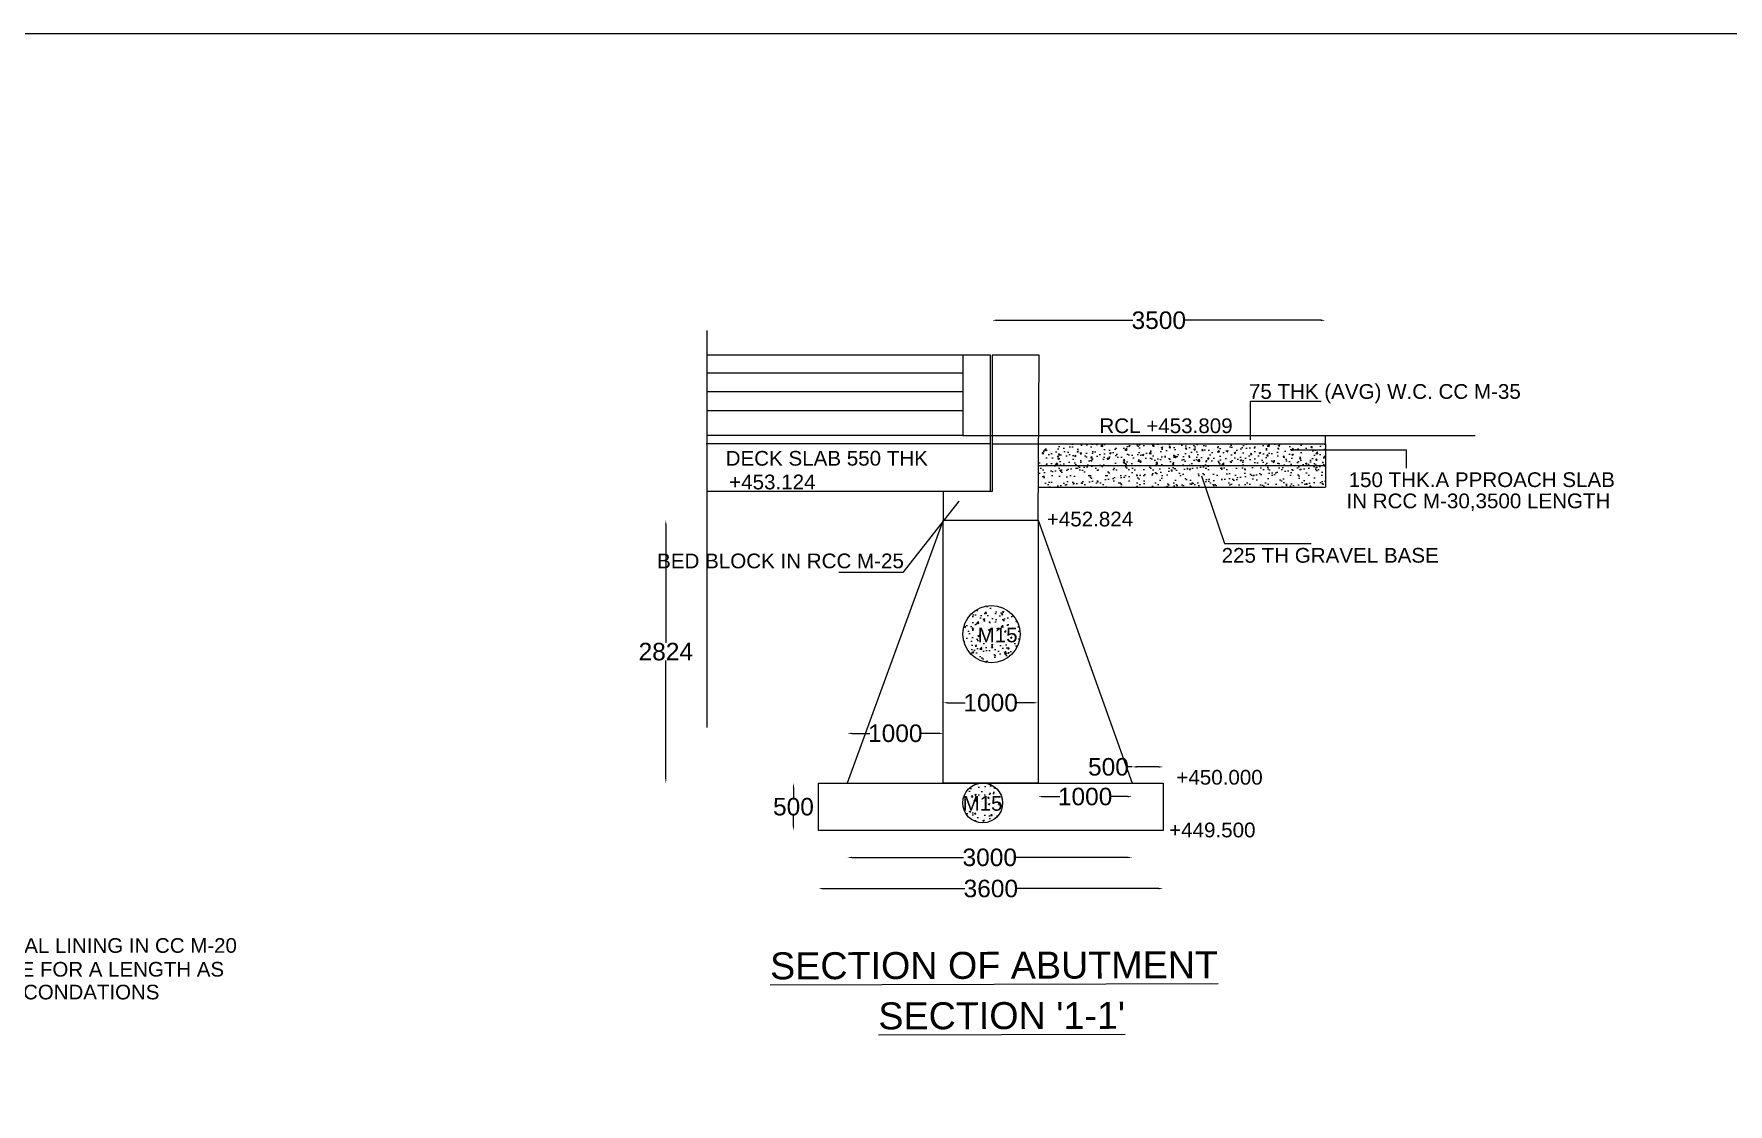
# Model space of a CAD drawing. Header units: inches. Extents: x 454975 to 486241, y -171296 to -157710.
# Drawn here: x 469974 to 479645, y -163817 to -157710 of the extents above; entities that cross this region are included whole.
import ezdxf

# ---------------------------------------------------------------- set-up
doc = ezdxf.new("R2010")
doc.units = ezdxf.units.IN
doc.header["$MEASUREMENT"] = 0
for name, color, linetype in [('DIMENSION', 7, 'Continuous'), ('DRAWING', 7, 'Continuous'), ('TEXT', 7, 'Continuous')]:
    doc.layers.add(name, color=color, linetype=linetype)
doc.styles.get("Standard").update_dxf_attribs({"font": 'arial.ttf'})
doc.dimstyles.new('ST100', dxfattribs={"dimtxt": 100, "dimasz": 25, "dimexe": 0, "dimexo": 300, "dimgap": 0.09, "dimtad": 0, "dimtih": 1, "dimtoh": 1, "dimdec": 0, "dimzin": 0, "dimdsep": 46, "dimtxsty": 'Standard', "dimcen": 0, "dimse1": 1, "dimse2": 1, "dimadec": 0, "dimazin": 0, "dimtfac": 1, "dimtdec": 0, "dimtofl": 0, "dimtmove": 0, "dimatfit": 3, "dimfxl": 2000, "dimtolj": 1, "dimtzin": 0, "dimarcsym": 0})

# ---------------------------------------------------------------- blocks, each defined once
blk = doc.blocks.new('*D50')
at = {"layer": 'Defpoints', "color": 0, "ltscale": 0.4, "transparency": 16777216}
for p in [(477346.4, -159344.9), (475444, -159544), (477346.4, -160002)]:
    blk.add_point(p, dxfattribs=at)
at = {"layer": 'DIMENSION', "color": 0, "lineweight": -2, "ltscale": 0.4, "transparency": 16777216}
for p, q in [((475469, -159344.9), (476246, -159344.9)), ((477321.4, -159344.9), (476544.4, -159344.9))]:
    blk.add_line(p, q, dxfattribs=at)
at = {"layer": 'DIMENSION', "color": 0, "ltscale": 0.4, "transparency": 16777216}
for points in [[(475469, -159340.7), (475469, -159349), (475444, -159344.9)], [(477321.4, -159340.7), (477321.4, -159349), (477346.4, -159344.9)]]:
    blk.add_solid(points, dxfattribs=at)
at = {"layer": 'DIMENSION', "color": 0, "ltscale": 0.4, "transparency": 16777216, "insert": (476395.2, -159344.9), "char_height": 100, "attachment_point": 5}
blk.add_mtext('\\A1;3500', dxfattribs=at)
blk = doc.blocks.new('*D51')
at = {"layer": 'Defpoints', "color": 0, "ltscale": 0.4, "transparency": 16777216}
for p in [(475164.6, -161527.1), (475705.8, -161527.1), (475705.8, -161527.1)]:
    blk.add_point(p, dxfattribs=at)
at = {"layer": 'DIMENSION', "color": 0, "lineweight": -2, "ltscale": 0.4, "transparency": 16777216}
for p, q in [((475189.6, -161527.1), (475290.7, -161527.1)), ((475680.8, -161527.1), (475579.7, -161527.1))]:
    blk.add_line(p, q, dxfattribs=at)
at = {"layer": 'DIMENSION', "color": 0, "ltscale": 0.4, "transparency": 16777216}
for points in [[(475189.6, -161522.9), (475189.6, -161531.2), (475164.6, -161527.1)], [(475680.8, -161522.9), (475680.8, -161531.2), (475705.8, -161527.1)]]:
    blk.add_solid(points, dxfattribs=at)
at = {"layer": 'DIMENSION', "color": 0, "ltscale": 0.4, "transparency": 16777216, "insert": (475435.2, -161527.1), "char_height": 100, "attachment_point": 5}
blk.add_mtext('\\A1;1000', dxfattribs=at)
blk = doc.blocks.new('*D52')
at = {"layer": 'Defpoints', "color": 0, "ltscale": 0.4, "transparency": 16777216}
for p in [(474617.2, -161701.8), (474617.2, -161985.4), (475164.6, -161985.4)]:
    blk.add_point(p, dxfattribs=at)
at = {"layer": 'DIMENSION', "color": 0, "lineweight": -2, "ltscale": 0.4, "transparency": 16777216}
for p, q in [((474642.2, -161701.8), (474746.4, -161701.8)), ((475139.6, -161701.8), (475035.4, -161701.8))]:
    blk.add_line(p, q, dxfattribs=at)
at = {"layer": 'DIMENSION', "color": 0, "ltscale": 0.4, "transparency": 16777216}
for points in [[(474642.2, -161697.7), (474642.2, -161706), (474617.2, -161701.8)], [(475139.6, -161697.7), (475139.6, -161706), (475164.6, -161701.8)]]:
    blk.add_solid(points, dxfattribs=at)
at = {"layer": 'DIMENSION', "color": 0, "ltscale": 0.4, "transparency": 16777216, "insert": (474890.9, -161701.8), "char_height": 100, "attachment_point": 5}
blk.add_mtext('\\A1;1000', dxfattribs=at)
blk = doc.blocks.new('*D53')
at = {"layer": 'Defpoints', "color": 0, "ltscale": 0.4, "transparency": 16777216}
for p in [(475705.8, -161985.4), (476243.1, -161985.4), (476243.1, -162062.7)]:
    blk.add_point(p, dxfattribs=at)
at = {"layer": 'DIMENSION', "color": 0, "lineweight": -2, "ltscale": 0.4, "transparency": 16777216}
for p, q in [((475730.8, -162062.7), (475829.9, -162062.7)), ((476218.1, -162062.7), (476119, -162062.7))]:
    blk.add_line(p, q, dxfattribs=at)
at = {"layer": 'DIMENSION', "color": 0, "ltscale": 0.4, "transparency": 16777216}
for points in [[(475730.8, -162058.6), (475730.8, -162066.9), (475705.8, -162062.7)], [(476218.1, -162058.6), (476218.1, -162066.9), (476243.1, -162062.7)]]:
    blk.add_solid(points, dxfattribs=at)
at = {"layer": 'DIMENSION', "color": 0, "ltscale": 0.4, "transparency": 16777216, "insert": (475974.5, -162062.7), "char_height": 100, "attachment_point": 5}
blk.add_mtext('\\A1;1000', dxfattribs=at)
blk = doc.blocks.new('*D54')
at = {"layer": 'Defpoints', "color": 0, "ltscale": 0.4, "transparency": 16777216}
for p in [(476243.1, -161893.2), (476243.1, -161985.4), (476420, -161985.4)]:
    blk.add_point(p, dxfattribs=at)
at = {"layer": 'DIMENSION', "color": 0, "lineweight": -2, "ltscale": 0.4, "transparency": 16777216}
for p, q in [((476243.1, -161893.2), (476218.1, -161893.2)), ((476395, -161893.2), (476268.1, -161893.2))]:
    blk.add_line(p, q, dxfattribs=at)
at = {"layer": 'DIMENSION', "color": 0, "ltscale": 0.4, "transparency": 16777216}
for points in [[(476268.1, -161889), (476268.1, -161897.4), (476243.1, -161893.2)], [(476395, -161889), (476395, -161897.4), (476420, -161893.2)]]:
    blk.add_solid(points, dxfattribs=at)
at = {"layer": 'DIMENSION', "color": 0, "ltscale": 0.4, "transparency": 16777216, "insert": (476107.7, -161893.2), "char_height": 100, "attachment_point": 5}
blk.add_mtext('\\A1;500', dxfattribs=at)
blk = doc.blocks.new('*D55')
at = {"layer": 'Defpoints', "color": 0, "ltscale": 0.4, "transparency": 16777216}
for p in [(474452.5, -161985.4), (474309.7, -162256), (474452.5, -162256)]:
    blk.add_point(p, dxfattribs=at)
at = {"layer": 'DIMENSION', "color": 0, "lineweight": -2, "ltscale": 0.4, "transparency": 16777216}
for p, q in [((474309.7, -162010.4), (474309.7, -162069.6)), ((474309.7, -162231), (474309.7, -162171.9))]:
    blk.add_line(p, q, dxfattribs=at)
at = {"layer": 'DIMENSION', "color": 0, "ltscale": 0.4, "transparency": 16777216}
for points in [[(474305.5, -162010.4), (474313.8, -162010.4), (474309.7, -161985.4)], [(474305.5, -162231), (474313.8, -162231), (474309.7, -162256)]]:
    blk.add_solid(points, dxfattribs=at)
at = {"layer": 'DIMENSION', "color": 0, "ltscale": 0.4, "transparency": 16777216, "insert": (474309.7, -162120.7), "char_height": 100, "attachment_point": 5}
blk.add_mtext('\\A1;500', dxfattribs=at)
blk = doc.blocks.new('*D48')
at = {"layer": 'Defpoints', "color": 0, "ltscale": 0.4, "transparency": 16777216}
for p in [(474617.2, -161985.4), (476243.1, -161985.4), (476243.1, -162409.8)]:
    blk.add_point(p, dxfattribs=at)
at = {"layer": 'DIMENSION', "color": 0, "lineweight": -2, "ltscale": 0.4, "transparency": 16777216}
for p, q in [((474642.2, -162409.8), (475281, -162409.8)), ((476218.1, -162409.8), (475579.4, -162409.8))]:
    blk.add_line(p, q, dxfattribs=at)
at = {"layer": 'DIMENSION', "color": 0, "ltscale": 0.4, "transparency": 16777216}
for points in [[(474642.2, -162405.6), (474642.2, -162413.9), (474617.2, -162409.8)], [(476218.1, -162405.6), (476218.1, -162413.9), (476243.1, -162409.8)]]:
    blk.add_solid(points, dxfattribs=at)
at = {"layer": 'DIMENSION', "color": 0, "ltscale": 0.4, "transparency": 16777216, "insert": (475430.2, -162409.8), "char_height": 100, "attachment_point": 5}
blk.add_mtext('\\A1;3000', dxfattribs=at)
blk = doc.blocks.new('*D56')
at = {"layer": 'Defpoints', "color": 0, "ltscale": 0.4, "transparency": 16777216}
for p in [(474452.5, -162256), (476420, -162256), (476420, -162587.5)]:
    blk.add_point(p, dxfattribs=at)
at = {"layer": 'DIMENSION', "color": 0, "lineweight": -2, "ltscale": 0.4, "transparency": 16777216}
for p, q in [((474477.5, -162587.5), (475287.1, -162587.5)), ((476395, -162587.5), (475585.5, -162587.5))]:
    blk.add_line(p, q, dxfattribs=at)
at = {"layer": 'DIMENSION', "color": 0, "ltscale": 0.4, "transparency": 16777216}
for points in [[(474477.5, -162583.3), (474477.5, -162591.7), (474452.5, -162587.5)], [(476395, -162583.3), (476395, -162591.7), (476420, -162587.5)]]:
    blk.add_solid(points, dxfattribs=at)
at = {"layer": 'DIMENSION', "color": 0, "ltscale": 0.4, "transparency": 16777216, "insert": (475436.3, -162587.5), "char_height": 100, "attachment_point": 5}
blk.add_mtext('\\A1;3600', dxfattribs=at)
blk = doc.blocks.new('*D49')
at = {"layer": 'Defpoints', "color": 0, "ltscale": 0.4, "transparency": 16777216}
for p in [(473581.1, -160486), (475169.2, -160486), (474452.5, -161985.4)]:
    blk.add_point(p, dxfattribs=at)
at = {"layer": 'DIMENSION', "color": 0, "lineweight": -2, "ltscale": 0.4, "transparency": 16777216}
for p, q in [((473581.1, -160511), (473581.1, -161184.5)), ((473581.1, -161960.4), (473581.1, -161286.8))]:
    blk.add_line(p, q, dxfattribs=at)
at = {"layer": 'DIMENSION', "color": 0, "ltscale": 0.4, "transparency": 16777216}
for points in [[(473577, -160511), (473585.3, -160511), (473581.1, -160486)], [(473577, -161960.4), (473585.3, -161960.4), (473581.1, -161985.4)]]:
    blk.add_solid(points, dxfattribs=at)
at = {"layer": 'DIMENSION', "color": 0, "ltscale": 0.4, "transparency": 16777216, "insert": (473581.1, -161235.7), "char_height": 100, "attachment_point": 5}
blk.add_mtext('\\A1;2824', dxfattribs=at)

msp = doc.modelspace()

# ---------------------------------------------------------------- hatches: boundary and pattern name
at = {"layer": 'DRAWING', "ltscale": 0.4}
h = msp.add_hatch(dxfattribs=at)
h.set_pattern_fill('AR-CONC', color=256, scale=12.957779, angle=0.1412, style=0)
h.set_pattern_definition([(50.141203, (189260.52, -25882.05), (92.960746, -7.90221), [9.718334, -106.901676]), (355.141203, (189260.52, -25882.05), (-18.21924, 97.42279), [7.774667, -85.52134]), (100.592603, (189268.26, -25882.705), (74.741575, 89.52052), [8.259313, -90.852445]), (46.325403, (189260.45, -25856.13), (138.343173, -21.10671), [14.5775, -160.352515]), (96.776803, (189271.98, -25857.89), (120.800086, 126.52213), [12.38897, -136.278646]), (351.325403, (189260.45, -25856.13), (120.79999, 126.522226), [11.662, -128.28201]), (21.141203, (189273.43, -25862.58), (77.474233, -51.979692), [9.718334, -106.901676]), (326.141203, (189273.43, -25862.58), (31.2966, 94.040755), [7.774667, -85.52134]), (71.592603, (189279.88, -25866.91), (108.770864, 42.060978), [8.259313, -90.852445]), (37.641203, (189260.517, -25882.047), (1.4693365, 43.139402), [0, -84.484719, 0, -86.817119, 0, -85.845286]), (7.641203, (189260.517, -25882.047), (33.961915, 51.190851), [0, -49.498716, 0, -82.541052, 0, -32.718392]), (327.641203, (189231.62, -25882.118), (69.178524, -2.7521313), [0, -32.394447, 0, -101.070676, 0, -134.113012]), (317.641203, (189218.664, -25882.15), (75.535778, 13.157577), [0, -42.112782, 0, -67.121295, 0, -95.239675])])
h.paths.add_polyline_path([(477346.4, -160174.2), (477346.4, -160049), (475708.5, -160049), (475707.7, -160174.2)])
h = msp.add_hatch(dxfattribs=at)
h.set_pattern_fill('AR-SAND', color=256, scale=33.611064, style=0)
h.set_pattern_definition([(37.5, (189260.517, -25882.047), (-2.117274, 64.762598), [0, -51.088818, 0, -57.13881, 0, -54.61798]), (7.5, (189260.52, -25882.05), (59.48408, 94.855333), [0, -27.561073, 0, -46.047158, 0, -17.645809]), (327.5, (189219.176, -25882.047), (104.669623, 0.190207), [0, -16.805532, 0, -60.499916, 0, -78.986002]), (317.5, (189219.18, -25882.05), (101.039115, 29.49961), [0, -8.402766, 0, -39.661056, 0, -45.374937])])
h.paths.add_polyline_path([(477346.4, -160174.2), (475707.7, -160174.2), (475707, -160296.1), (477346.4, -160296.1)])
h = msp.add_hatch(dxfattribs=at)
h.set_pattern_fill('AR-CONC', color=256, scale=12.957779, angle=0.1412, style=0)
h.set_pattern_definition([(50.141203, (186521.04, -21219.08), (92.960746, -7.90221), [9.718334, -106.901676]), (355.141203, (186521.04, -21219.08), (-18.21924, 97.42279), [7.774667, -85.52134]), (100.592603, (186528.78, -21219.74), (74.741575, 89.52052), [8.259313, -90.852445]), (46.325403, (186520.97, -21193.16), (138.343173, -21.10671), [14.5775, -160.352515]), (96.776803, (186532.5, -21194.92), (120.800086, 126.52213), [12.38897, -136.278646]), (351.325403, (186520.97, -21193.16), (120.79999, 126.522226), [11.662, -128.28201]), (21.141203, (186533.95, -21199.61), (77.474233, -51.979692), [9.718334, -106.901676]), (326.141203, (186533.95, -21199.61), (31.2966, 94.040755), [7.774667, -85.52134]), (71.592603, (186540.4, -21203.94), (108.770864, 42.060978), [8.259313, -90.852445]), (37.641203, (186521.037, -21219.078), (1.4693365, 43.139402), [0, -84.484719, 0, -86.817119, 0, -85.845286]), (7.641203, (186521.037, -21219.08), (33.961915, 51.190851), [0, -49.498716, 0, -82.541052, 0, -32.718392]), (327.641203, (186492.14, -21219.15), (69.178524, -2.7521313), [0, -32.394447, 0, -101.070676, 0, -134.113012]), (317.641203, (186479.184, -21219.18), (75.535778, 13.157577), [0, -42.112782, 0, -67.121295, 0, -95.239675])])
h.paths.add_polyline_path([(475276.2, -161135.3, 1), (475603, -161135.3, 1)])
h.paths.add_polyline_path([(475276.2, -162098.8, 1), (475503.5, -162098.8, 1)])
h.paths.add_polyline_path([(475339.7, -161077.1), (475596.6, -161077.1), (475596.6, -161205), (475339.7, -161205)], flags=24)
h.paths.add_polyline_path([(475253.5, -162038.1), (475510.5, -162038.1), (475510.5, -162165.9), (475253.5, -162165.9)], flags=9)

# ---------------------------------------------------------------- linework, layer by layer
for points in [[(485165.5, -157710.5), (464200.5, -157710.5), (464200.5, -170998.5), (485165.5, -170998.5)], [(475705.8, -161985.4), (475164.6, -161985.4), (475164.6, -160486), (475705.8, -160486)], [(474452.5, -161985.4), (476420, -161985.4), (476420, -162256), (474452.5, -162256)]]:
    msp.add_lwpolyline(points, close=True, dxfattribs=at)
for points in [[(473814.3, -159402.4), (473814.3, -161668.2)], [(475276.4, -159544), (473814.3, -159544)], [(475705.8, -160486), (475711.7, -159544), (475444, -159544), (475444, -160321.3), (475164.6, -160321.3), (475164.6, -160486)], [(475433.5, -160321.3), (475433.5, -159544), (475276.4, -159544), (475276.4, -160002), (478200.1, -160002)], [(475276.4, -159646.1), (473814.3, -159646.1)], [(475276.4, -159753.2), (473814.3, -159753.2)], [(475276.4, -159860.4), (473814.3, -159860.4)], [(475433.5, -160049), (473812.2, -160049)], [(475276.4, -160002), (473814.7, -160002)], [(475444, -160049), (477346.4, -160049), (477346.4, -160002)], [(477346.4, -160049), (477346.4, -160296.1)], [(475707.7, -160174.2), (477346.4, -160174.2)], [(475164.6, -160321.3), (473813.9, -160321.3)], [(475707.7, -160296.1), (477346.4, -160296.1)], [(475164.6, -160486), (474617.2, -161985.4)], [(475705.8, -160486), (476243.1, -161985.4)]]:
    msp.add_lwpolyline(points, dxfattribs=at)
for centre, radius in [((475439.6, -161135.3), 163.4), ((475389.9, -162098.8), 113.7)]:
    msp.add_circle(centre, radius, dxfattribs=at)

# ---------------------------------------------------------------- texts
at = {"layer": 'DRAWING', "color": 7}
for s, height, p in [('75 THK (AVG) W.C. CC M-35', 84.028, (476909.4, -159793.2)), (' RCL +453.809', 84.028, (476023.7, -159988.6)), ('DECK SLAB 550 THK ', 84.028, (473922.6, -160174.3)), ('+453.124', 84.03, (473942.7, -160309.4)), ('150 THK.A PPROACH SLAB', 84.028, (477478.7, -160296.5)), ('IN RCC M-30,3500 LENGTH', 84.028, (477466.3, -160417.4)), ('+452.824', 84.03, (475756, -160520.9)), ('BED BLOCK IN RCC M-25', 84.028, (473531.4, -160760)), ('225 TH GRAVEL BASE', 84.028, (476753.9, -160728)), ('+450.000', 84.03, (476495.4, -161994.3)), ('+449.500', 84.03, (476454.3, -162295.1)), ('100MM THICK CANAL LINING IN CC M-20', 83.611, (468867.8, -162954.5)), ('GRADE CONCRETE FOR A LENGTH AS ', 83.611, (468872.9, -163090.1)), ('PER AGREEMENT CONDATIONS', 83.611, (468867.4, -163220.1))]:
    msp.add_text(s, height=height, rotation=0.01749, dxfattribs=at).set_placement(p)
at = {"layer": 'DRAWING', "char_height": 84.03, "width": 225.688, "attachment_point": 1}
for insert in [(475360.7, -161098.1), (475274.5, -162059.1)]:
    msp.add_mtext('M15', dxfattribs=dict(at, insert=insert))
at = {"layer": 'TEXT'}
for s, p in [('%%USECTION OF ABUTMENT', (474176.4, -163105.3)), ("%%USECTION '1-1'", (474794.4, -163390.9))]:
    msp.add_text(s, height=153.952, rotation=0.1412, dxfattribs=at).set_placement(p)

# ---------------------------------------------------------------- dimensions: what is measured, and where the dimension line sits
at = {"layer": 'DIMENSION', "ltscale": 0.4}
for base, p1, p2, text, picture, middle in [((477346.4, -159344.9), (475444, -159544), (477346.4, -160002), '3500', '*D50', (476395.2, -159344.9)), ((475705.8, -161527.1), (475164.6, -161527.1), (475705.8, -161527.1), '1000', '*D51', (475435.2, -161527.1)), ((474617.2, -161701.8), (475164.6, -161985.4), (474617.2, -161985.4), '1000', '*D52', (474890.9, -161701.8)), ((476243.1, -161893.2), (476420, -161985.4), (476243.1, -161985.4), '500', '*D54', (476107.7, -161893.2)), ((476243.1, -162409.8), (474617.2, -161985.4), (476243.1, -161985.4), '3000', '*D48', (475430.2, -162409.8)), ((476243.1, -162062.7), (475705.8, -161985.4), (476243.1, -161985.4), '1000', '*D53', (475974.5, -162062.7)), ((476420, -162587.5), (474452.5, -162256), (476420, -162256), '3600', '*D56', (475436.3, -162587.5))]:
    dim = msp.add_linear_dim(base=base, p1=p1, p2=p2, text=text, dimstyle='ST100', dxfattribs=at)
    dim.commit()
    dim.dimension.update_dxf_attribs({"geometry": picture, "text_midpoint": middle})
for base, p2, text, picture, middle in [((473581.1, -160486), (475169.2, -160486), '2824', '*D49', (473581.1, -161235.7)), ((474309.7, -162256), (474452.5, -162256), '500', '*D55', (474309.7, -162120.7))]:
    dim = msp.add_linear_dim(base=base, p1=(474452.5, -161985.4), p2=p2, angle=90, text=text, dimstyle='ST100', dxfattribs=at)
    dim.commit()
    dim.dimension.update_dxf_attribs({"geometry": picture, "text_midpoint": middle})

# ---------------------------------------------------------------- leaders
at = {"layer": 'TEXT', "ltscale": 0.4}
for points in [[(476919.1, -160025.9), (476919.1, -159806.6), (477321.2, -159806.6)], [(477152.7, -160083.5), (477807.3, -160083.5), (477807.3, -160187.7)], [(476639.3, -160232.6), (476770.4, -160618.7), (477265.3, -160618.7)], [(475254.5, -160377.6), (474934.4, -160784.3), (474568, -160784.3)]]:
    msp.add_leader(points, dimstyle='ST100', override={"dimgap": 0.09, "dimtad": 0}, dxfattribs=at)

doc.saveas('drawing.dxf')
